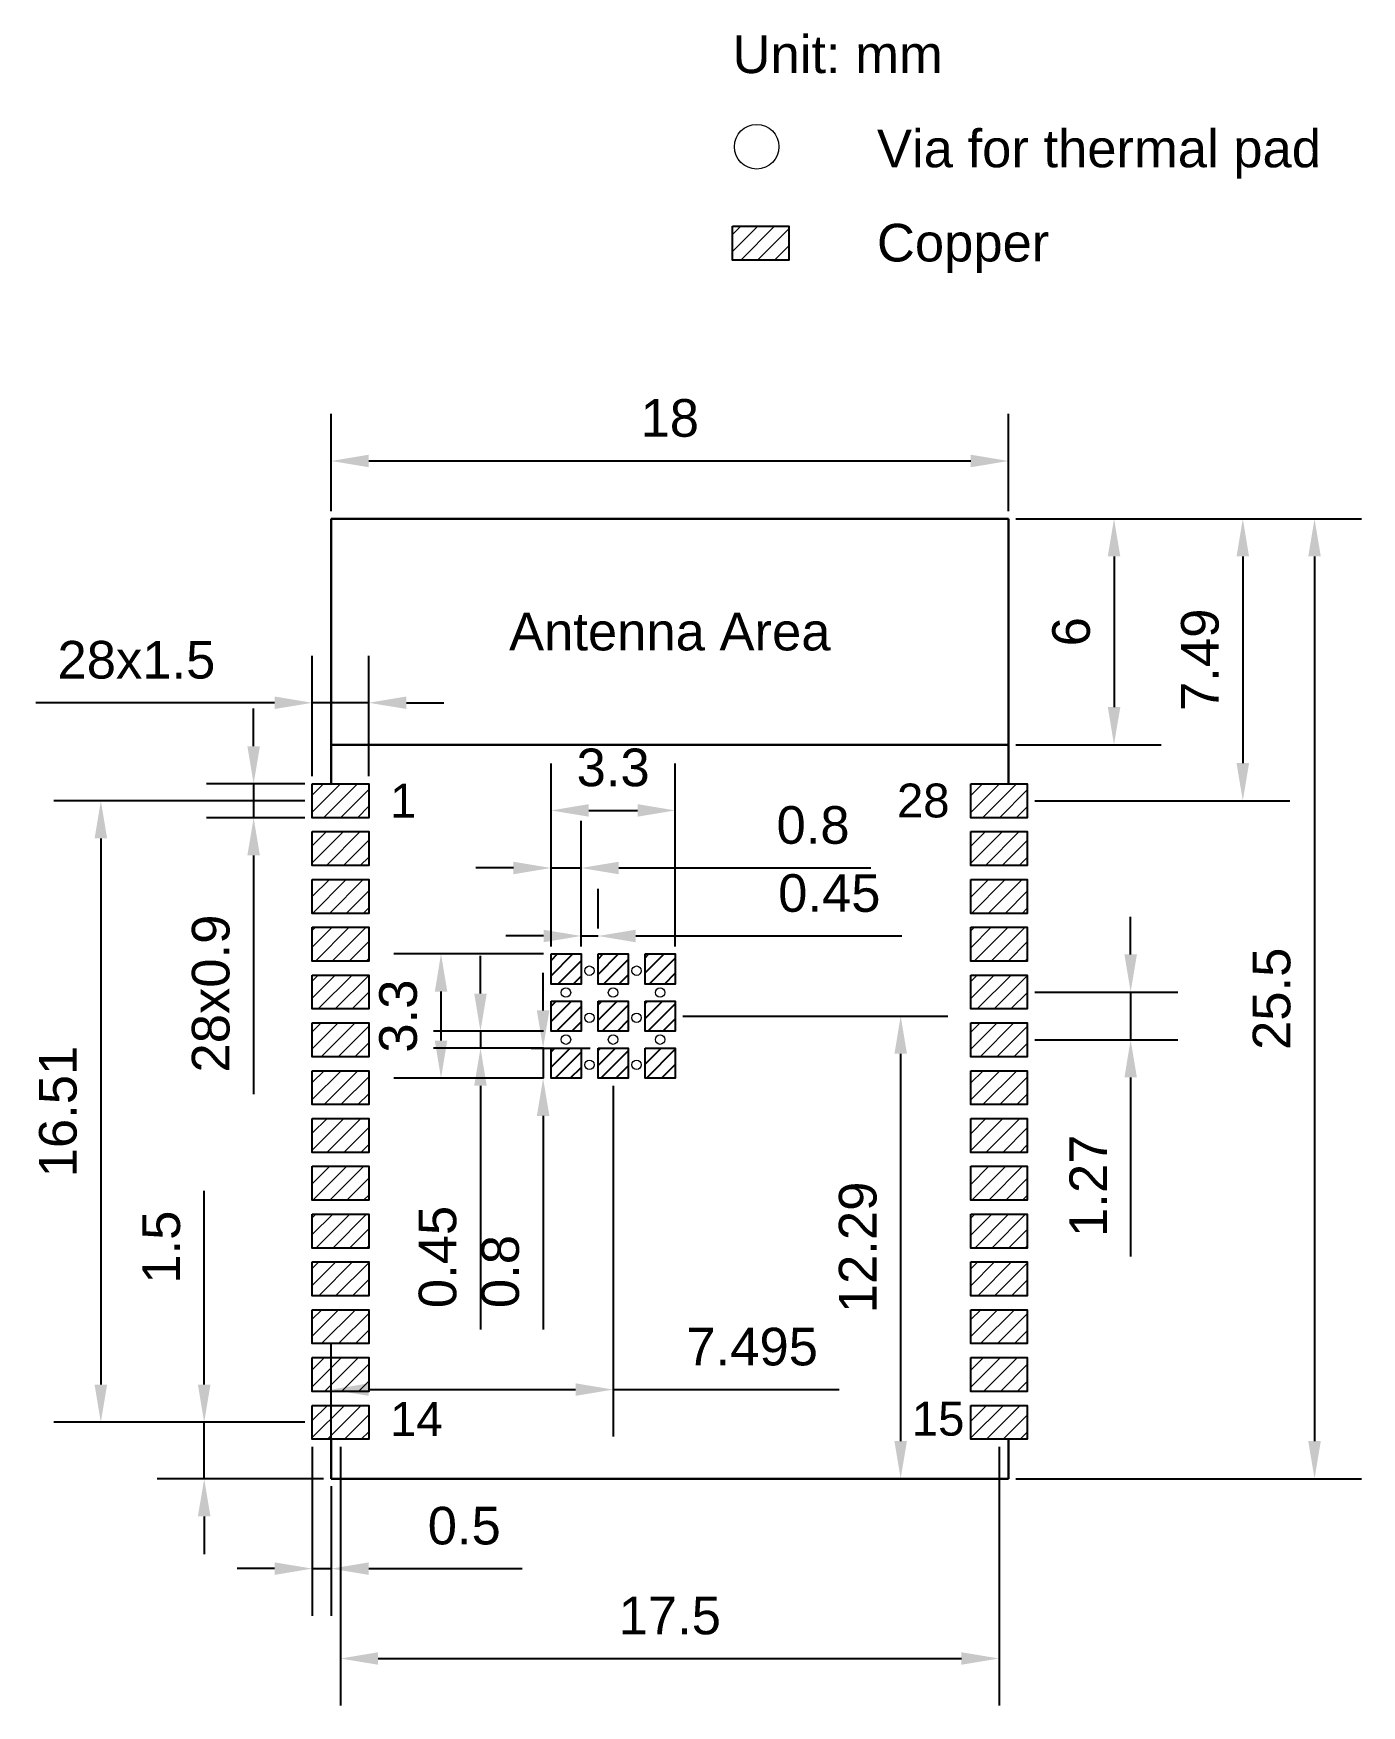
# Model space of a CAD drawing. Header units: millimetres. Extents: x 787.7 to 823, y -202 to -157.6.
import ezdxf

# ---------------------------------------------------------------- set-up
doc = ezdxf.new("R2010")
doc.units = ezdxf.units.MM
doc.layers.add('Outline', color=7, linetype='Continuous', lineweight=30)
doc.layers.add('细实线', color=7, linetype='Continuous', lineweight=15)
doc.layers.add('SOLDERMASKTOP_P', color=5, linetype='Continuous')
doc.styles.get("Standard").update_dxf_attribs({"font": 'arial.ttf'})
doc.dimstyles.new('ISO-25', dxfattribs={"dimtxt": 1, "dimasz": 1, "dimexe": 1.25, "dimexo": 0.2, "dimtad": 1, "dimzin": 1, "dimdsep": 46, "dimtxsty": 'Standard', "dimcen": 2.5, "dimadec": 0, "dimazin": 0, "dimtfac": 1, "dimtmove": 0, "dimatfit": 3, "dimfxl": 1, "dimarcsym": 0})

# ---------------------------------------------------------------- blocks, each defined once
blk = doc.blocks.new('*D811')
at = {"layer": 'Defpoints', "color": 0, "transparency": 16777216}
for p in [(813.654, -168.982), (795.654, -170.518), (813.654, -170.518)]:
    blk.add_point(p, dxfattribs=at)
at = {"layer": '细实线', "color": 0, "lineweight": -2, "transparency": 16777216}
for p, q in [((795.654, -170.318), (795.654, -167.732)), ((813.654, -170.318), (813.654, -167.732)), ((796.654, -168.982), (812.654, -168.982))]:
    blk.add_line(p, q, dxfattribs=at)
at = {"layer": '细实线', "color": 0, "transparency": 16777216}
for points in [[(796.654, -168.815), (796.654, -169.149), (795.654, -168.982)], [(812.654, -168.815), (812.654, -169.149), (813.654, -168.982)]]:
    blk.add_solid(points, dxfattribs=at)
at = {"layer": '细实线', "color": 0, "transparency": 16777216, "insert": (804.654, -167.846), "char_height": 1, "attachment_point": 5}
blk.add_mtext('18', dxfattribs=at)
blk = doc.blocks.new('*D812')
at = {"layer": 'Defpoints', "color": 0, "transparency": 16777216}
for p in [(813.654, -170.518), (813.654, -176.518), (816.46, -176.518)]:
    blk.add_point(p, dxfattribs=at)
at = {"layer": '细实线', "color": 0, "lineweight": -2, "transparency": 16777216}
for p, q in [((813.854, -170.518), (817.71, -170.518)), ((816.46, -171.518), (816.46, -175.518)), ((813.854, -176.518), (817.71, -176.518))]:
    blk.add_line(p, q, dxfattribs=at)
at = {"layer": '细实线', "color": 0, "transparency": 16777216}
for points in [[(816.294, -171.518), (816.627, -171.518), (816.46, -170.518)], [(816.294, -175.518), (816.627, -175.518), (816.46, -176.518)]]:
    blk.add_solid(points, dxfattribs=at)
at = {"layer": '细实线', "color": 0, "transparency": 16777216, "insert": (815.325, -173.518), "char_height": 1, "attachment_point": 5, "rotation": 90}
blk.add_mtext('6', dxfattribs=at)
blk = doc.blocks.new('*D813')
at = {"layer": 'Defpoints', "color": 0, "transparency": 16777216}
for p in [(813.654, -170.518), (814.154, -178.008), (819.883, -178.008)]:
    blk.add_point(p, dxfattribs=at)
at = {"layer": '细实线', "color": 0, "lineweight": -2, "transparency": 16777216}
for p, q in [((813.854, -170.518), (821.133, -170.518)), ((819.883, -171.518), (819.883, -177.008)), ((814.354, -178.008), (821.133, -178.008))]:
    blk.add_line(p, q, dxfattribs=at)
at = {"layer": '细实线', "color": 0, "transparency": 16777216}
for points in [[(819.716, -171.518), (820.049, -171.518), (819.883, -170.518)], [(819.716, -177.008), (820.049, -177.008), (819.883, -178.008)]]:
    blk.add_solid(points, dxfattribs=at)
at = {"layer": '细实线', "color": 0, "transparency": 16777216, "insert": (818.747, -174.263), "char_height": 1, "attachment_point": 5, "rotation": 90}
blk.add_mtext('7.49', dxfattribs=at)
blk = doc.blocks.new('*D814')
at = {"layer": 'Defpoints', "color": 0, "transparency": 16777216}
for p in [(814.154, -183.088), (814.154, -184.358), (816.902, -184.358)]:
    blk.add_point(p, dxfattribs=at)
at = {"layer": '细实线', "color": 0, "lineweight": -2, "transparency": 16777216}
for p, q in [((816.902, -182.088), (816.902, -181.088)), ((814.354, -183.088), (818.152, -183.088)), ((816.902, -183.088), (816.902, -184.358)), ((814.354, -184.358), (818.152, -184.358)), ((816.902, -185.358), (816.902, -190.112))]:
    blk.add_line(p, q, dxfattribs=at)
at = {"layer": '细实线', "color": 0, "transparency": 16777216}
for points in [[(816.736, -182.088), (817.069, -182.088), (816.902, -183.088)], [(816.736, -185.358), (817.069, -185.358), (816.902, -184.358)]]:
    blk.add_solid(points, dxfattribs=at)
at = {"layer": '细实线', "color": 0, "transparency": 16777216, "insert": (815.775, -188.235), "char_height": 1, "attachment_point": 5, "rotation": 90}
blk.add_mtext('1.27', dxfattribs=at)
blk = doc.blocks.new('*D815')
at = {"layer": 'Defpoints', "color": 0, "transparency": 16777216}
for p in [(813.654, -170.518), (813.654, -196.018), (821.789, -196.018)]:
    blk.add_point(p, dxfattribs=at)
at = {"layer": '细实线', "color": 0, "lineweight": -2, "transparency": 16777216}
for p, q in [((813.854, -170.518), (823.039, -170.518)), ((821.789, -171.518), (821.789, -195.018)), ((813.854, -196.018), (823.039, -196.018))]:
    blk.add_line(p, q, dxfattribs=at)
at = {"layer": '细实线', "color": 0, "transparency": 16777216}
for points in [[(821.622, -171.518), (821.955, -171.518), (821.789, -170.518)], [(821.622, -195.018), (821.955, -195.018), (821.789, -196.018)]]:
    blk.add_solid(points, dxfattribs=at)
at = {"layer": '细实线', "color": 0, "transparency": 16777216, "insert": (820.653, -183.268), "char_height": 1, "attachment_point": 5, "rotation": 90}
blk.add_mtext('25.5', dxfattribs=at)
blk = doc.blocks.new('*D816')
at = {"layer": 'Defpoints', "color": 0, "transparency": 16777216}
for p in [(795.154, -175.405), (795.154, -177.558), (796.654, -177.558)]:
    blk.add_point(p, dxfattribs=at)
at = {"layer": '细实线', "color": 0, "lineweight": -2, "transparency": 16777216}
for p, q in [((795.154, -177.358), (795.154, -174.155)), ((796.654, -177.358), (796.654, -174.155)), ((794.154, -175.405), (787.807, -175.405)), ((796.654, -175.405), (795.154, -175.405)), ((797.654, -175.405), (798.654, -175.405))]:
    blk.add_line(p, q, dxfattribs=at)
at = {"layer": '细实线', "color": 0, "transparency": 16777216}
for points in [[(794.154, -175.238), (794.154, -175.571), (795.154, -175.405)], [(797.654, -175.238), (797.654, -175.571), (796.654, -175.405)]]:
    blk.add_solid(points, dxfattribs=at)
at = {"layer": '细实线', "color": 0, "transparency": 16777216, "insert": (790.48, -174.269), "char_height": 1, "attachment_point": 5}
blk.add_mtext('28x1.5', dxfattribs=at)
blk = doc.blocks.new('*D817')
at = {"layer": 'Defpoints', "color": 0, "transparency": 16777216}
for p in [(795.154, -177.558), (793.595, -178.458), (795.154, -178.458)]:
    blk.add_point(p, dxfattribs=at)
at = {"layer": '细实线', "color": 0, "lineweight": -2, "transparency": 16777216}
for p, q in [((793.595, -176.558), (793.595, -175.558)), ((794.954, -177.558), (792.345, -177.558)), ((793.595, -177.558), (793.595, -178.458)), ((794.954, -178.458), (792.345, -178.458)), ((793.595, -179.458), (793.595, -185.801))]:
    blk.add_line(p, q, dxfattribs=at)
at = {"layer": '细实线', "color": 0, "transparency": 16777216}
for points in [[(793.429, -176.558), (793.762, -176.558), (793.595, -177.558)], [(793.429, -179.458), (793.762, -179.458), (793.595, -178.458)]]:
    blk.add_solid(points, dxfattribs=at)
at = {"layer": '细实线', "color": 0, "transparency": 16777216, "insert": (792.46, -183.129), "char_height": 1, "attachment_point": 5, "rotation": 90}
blk.add_mtext('28x0.9', dxfattribs=at)
blk = doc.blocks.new('*D818')
at = {"layer": 'Defpoints', "color": 0, "transparency": 16777216}
for p in [(795.154, -194.518), (792.281, -196.018), (795.654, -196.018)]:
    blk.add_point(p, dxfattribs=at)
at = {"layer": '细实线', "color": 0, "lineweight": -2, "transparency": 16777216}
for p, q in [((792.281, -193.518), (792.281, -188.374)), ((794.954, -194.518), (791.031, -194.518)), ((792.281, -196.018), (792.281, -194.518)), ((795.454, -196.018), (791.031, -196.018)), ((792.281, -197.018), (792.281, -198.018))]:
    blk.add_line(p, q, dxfattribs=at)
at = {"layer": '细实线', "color": 0, "transparency": 16777216}
for points in [[(792.114, -193.518), (792.448, -193.518), (792.281, -194.518)], [(792.114, -197.018), (792.448, -197.018), (792.281, -196.018)]]:
    blk.add_solid(points, dxfattribs=at)
at = {"layer": '细实线', "color": 0, "transparency": 16777216, "insert": (791.146, -189.866), "char_height": 1, "attachment_point": 5, "rotation": 90}
blk.add_mtext('1.5', dxfattribs=at)
blk = doc.blocks.new('*D819')
at = {"layer": 'Defpoints', "color": 0, "transparency": 16777216}
for p in [(795.154, -178.008), (789.535, -194.518), (795.154, -194.518)]:
    blk.add_point(p, dxfattribs=at)
at = {"layer": '细实线', "color": 0, "lineweight": -2, "transparency": 16777216}
for p, q in [((794.954, -178.008), (788.285, -178.008)), ((789.535, -179.008), (789.535, -193.518)), ((794.954, -194.518), (788.285, -194.518))]:
    blk.add_line(p, q, dxfattribs=at)
at = {"layer": '细实线', "color": 0, "transparency": 16777216}
for points in [[(789.368, -179.008), (789.702, -179.008), (789.535, -178.008)], [(789.368, -193.518), (789.702, -193.518), (789.535, -194.518)]]:
    blk.add_solid(points, dxfattribs=at)
at = {"layer": '细实线', "color": 0, "transparency": 16777216, "insert": (788.399, -186.263), "char_height": 1, "attachment_point": 5, "rotation": 90}
blk.add_mtext('16.51', dxfattribs=at)
blk = doc.blocks.new('*D820')
at = {"layer": 'Defpoints', "color": 0, "transparency": 16777216}
for p in [(795.154, -194.968), (795.654, -196.018), (795.654, -198.405)]:
    blk.add_point(p, dxfattribs=at)
at = {"layer": '细实线', "color": 0, "lineweight": -2, "transparency": 16777216}
for p, q in [((795.154, -195.168), (795.154, -199.655)), ((795.654, -196.218), (795.654, -199.655)), ((794.154, -198.405), (793.154, -198.405)), ((795.154, -198.405), (795.654, -198.405)), ((796.654, -198.405), (800.732, -198.405))]:
    blk.add_line(p, q, dxfattribs=at)
at = {"layer": '细实线', "color": 0, "transparency": 16777216}
for points in [[(794.154, -198.239), (794.154, -198.572), (795.154, -198.405)], [(796.654, -198.239), (796.654, -198.572), (795.654, -198.405)]]:
    blk.add_solid(points, dxfattribs=at)
at = {"layer": '细实线', "color": 0, "transparency": 16777216, "insert": (799.193, -197.27), "char_height": 1, "attachment_point": 5}
blk.add_mtext('0.5', dxfattribs=at)
blk = doc.blocks.new('*D821')
at = {"layer": 'Defpoints', "color": 0, "transparency": 16777216}
for p in [(795.904, -194.968), (813.404, -194.968), (813.404, -200.793)]:
    blk.add_point(p, dxfattribs=at)
at = {"layer": '细实线', "color": 0, "lineweight": -2, "transparency": 16777216}
for p, q in [((795.904, -195.168), (795.904, -202.043)), ((813.404, -195.168), (813.404, -202.043)), ((796.904, -200.793), (812.404, -200.793))]:
    blk.add_line(p, q, dxfattribs=at)
at = {"layer": '细实线', "color": 0, "transparency": 16777216}
for points in [[(796.904, -200.626), (796.904, -200.959), (795.904, -200.793)], [(812.404, -200.626), (812.404, -200.959), (813.404, -200.793)]]:
    blk.add_solid(points, dxfattribs=at)
at = {"layer": '细实线', "color": 0, "transparency": 16777216, "insert": (804.654, -199.657), "char_height": 1, "attachment_point": 5}
blk.add_mtext('17.5', dxfattribs=at)
blk = doc.blocks.new('*D822')
at = {"layer": 'Defpoints', "color": 0, "transparency": 16777216}
for p in [(802.299, -179.794), (801.499, -182.078), (802.299, -182.078)]:
    blk.add_point(p, dxfattribs=at)
at = {"layer": '细实线', "color": 0, "lineweight": -2, "transparency": 16777216}
for p, q in [((801.499, -181.878), (801.499, -178.544)), ((802.299, -181.878), (802.299, -178.544)), ((800.499, -179.794), (799.499, -179.794)), ((801.499, -179.794), (802.299, -179.794)), ((803.299, -179.794), (809.998, -179.794))]:
    blk.add_line(p, q, dxfattribs=at)
at = {"layer": '细实线', "color": 0, "transparency": 16777216}
for points in [[(800.499, -179.627), (800.499, -179.961), (801.499, -179.794)], [(803.299, -179.627), (803.299, -179.961), (802.299, -179.794)]]:
    blk.add_solid(points, dxfattribs=at)
at = {"layer": '细实线', "color": 0, "transparency": 16777216, "insert": (808.462, -178.658), "char_height": 1, "attachment_point": 5}
blk.add_mtext('0.8', dxfattribs=at)
blk = doc.blocks.new('*D808')
at = {"layer": 'Defpoints', "color": 0, "transparency": 16777216}
for p in [(802.749, -181.6), (802.749, -181.6), (802.299, -182.078)]:
    blk.add_point(p, dxfattribs=at)
at = {"layer": '细实线', "color": 0, "lineweight": -2, "transparency": 16777216}
for p, q in [((802.299, -181.878), (802.299, -180.35)), ((802.749, -181.4), (802.749, -180.35)), ((801.299, -181.6), (800.299, -181.6)), ((802.299, -181.6), (802.749, -181.6)), ((803.749, -181.6), (810.821, -181.6))]:
    blk.add_line(p, q, dxfattribs=at)
at = {"layer": '细实线', "color": 0, "transparency": 16777216}
for points in [[(801.299, -181.434), (801.299, -181.767), (802.299, -181.6)], [(803.749, -181.434), (803.749, -181.767), (802.749, -181.6)]]:
    blk.add_solid(points, dxfattribs=at)
at = {"layer": '细实线', "color": 0, "transparency": 16777216, "insert": (808.894, -180.465), "char_height": 1, "attachment_point": 5}
blk.add_mtext('0.45', dxfattribs=at)
blk = doc.blocks.new('*D823')
at = {"layer": 'Defpoints', "color": 0, "transparency": 16777216}
for p in [(804.799, -178.265), (801.499, -182.078), (804.799, -182.078)]:
    blk.add_point(p, dxfattribs=at)
at = {"layer": '细实线', "color": 0, "lineweight": -2, "transparency": 16777216}
for p, q in [((801.499, -181.878), (801.499, -177.015)), ((804.799, -181.878), (804.799, -177.015)), ((802.499, -178.265), (803.799, -178.265))]:
    blk.add_line(p, q, dxfattribs=at)
at = {"layer": '细实线', "color": 0, "transparency": 16777216}
for points in [[(802.499, -178.098), (802.499, -178.431), (801.499, -178.265)], [(803.799, -178.098), (803.799, -178.431), (804.799, -178.265)]]:
    blk.add_solid(points, dxfattribs=at)
at = {"layer": '细实线', "color": 0, "transparency": 16777216, "insert": (803.149, -177.129), "char_height": 1, "attachment_point": 5}
blk.add_mtext('3.3', dxfattribs=at)
blk = doc.blocks.new('*D809')
at = {"layer": 'Defpoints', "color": 0, "transparency": 16777216}
for p in [(800.774, -184.578), (801.288, -184.578), (801.288, -185.378)]:
    blk.add_point(p, dxfattribs=at)
at = {"layer": '细实线', "color": 0, "lineweight": -2, "transparency": 16777216}
for p, q in [((801.288, -183.578), (801.288, -182.578)), ((800.974, -184.578), (802.538, -184.578)), ((801.288, -184.578), (801.288, -185.378)), ((801.088, -185.378), (800.038, -185.378)), ((801.288, -186.378), (801.288, -192.051))]:
    blk.add_line(p, q, dxfattribs=at)
at = {"layer": '细实线', "color": 0, "transparency": 16777216}
for points in [[(801.122, -183.578), (801.455, -183.578), (801.288, -184.578)], [(801.122, -186.378), (801.455, -186.378), (801.288, -185.378)]]:
    blk.add_solid(points, dxfattribs=at)
at = {"layer": '细实线', "color": 0, "transparency": 16777216, "insert": (800.153, -190.514), "char_height": 1, "attachment_point": 5, "rotation": 90}
blk.add_mtext('0.8', dxfattribs=at)
blk = doc.blocks.new('*D824')
at = {"layer": 'Defpoints', "color": 0, "transparency": 16777216}
for p in [(799.624, -184.128), (801.499, -184.128), (801.499, -184.578)]:
    blk.add_point(p, dxfattribs=at)
at = {"layer": '细实线', "color": 0, "lineweight": -2, "transparency": 16777216}
for p, q in [((799.624, -183.128), (799.624, -182.128)), ((801.299, -184.128), (798.374, -184.128)), ((799.624, -184.128), (799.624, -184.578)), ((801.299, -184.578), (798.374, -184.578)), ((799.624, -185.578), (799.624, -192.054))]:
    blk.add_line(p, q, dxfattribs=at)
at = {"layer": '细实线', "color": 0, "transparency": 16777216}
for points in [[(799.457, -183.128), (799.79, -183.128), (799.624, -184.128)], [(799.457, -185.578), (799.79, -185.578), (799.624, -184.578)]]:
    blk.add_solid(points, dxfattribs=at)
at = {"layer": '细实线', "color": 0, "transparency": 16777216, "insert": (798.488, -190.127), "char_height": 1, "attachment_point": 5, "rotation": 90}
blk.add_mtext('0.45', dxfattribs=at)
blk = doc.blocks.new('*D810')
at = {"layer": 'Defpoints', "color": 0, "transparency": 16777216}
for p in [(798.575, -182.078), (801.499, -182.078), (801.499, -185.378)]:
    blk.add_point(p, dxfattribs=at)
at = {"layer": '细实线', "color": 0, "lineweight": -2, "transparency": 16777216}
for p, q in [((801.299, -182.078), (797.325, -182.078)), ((798.575, -184.378), (798.575, -183.078)), ((801.299, -185.378), (797.325, -185.378))]:
    blk.add_line(p, q, dxfattribs=at)
at = {"layer": '细实线', "color": 0, "transparency": 16777216}
for points in [[(798.409, -183.078), (798.742, -183.078), (798.575, -182.078)], [(798.409, -184.378), (798.742, -184.378), (798.575, -185.378)]]:
    blk.add_solid(points, dxfattribs=at)
at = {"layer": '细实线', "color": 0, "transparency": 16777216, "insert": (797.44, -183.728), "char_height": 1, "attachment_point": 5, "rotation": 90}
blk.add_mtext('3.3', dxfattribs=at)
blk = doc.blocks.new('*D825')
at = {"layer": 'Defpoints', "color": 0, "transparency": 16777216}
for p in [(804.799, -183.728), (810.79, -196.018), (813.654, -196.018)]:
    blk.add_point(p, dxfattribs=at)
at = {"layer": '细实线', "color": 0, "lineweight": -2, "transparency": 16777216}
for p, q in [((804.999, -183.728), (812.04, -183.728)), ((810.79, -184.728), (810.79, -195.018)), ((813.454, -196.018), (809.54, -196.018))]:
    blk.add_line(p, q, dxfattribs=at)
at = {"layer": '细实线', "color": 0, "transparency": 16777216}
for points in [[(810.624, -184.728), (810.957, -184.728), (810.79, -183.728)], [(810.624, -195.018), (810.957, -195.018), (810.79, -196.018)]]:
    blk.add_solid(points, dxfattribs=at)
at = {"layer": '细实线', "color": 0, "transparency": 16777216, "insert": (809.655, -189.873), "char_height": 1, "attachment_point": 5, "rotation": 90}
blk.add_mtext('12.29', dxfattribs=at)
blk = doc.blocks.new('*D826')
at = {"layer": 'Defpoints', "color": 0, "transparency": 16777216}
for p in [(803.149, -185.378), (803.149, -193.649), (795.654, -196.018)]:
    blk.add_point(p, dxfattribs=at)
at = {"layer": '细实线', "color": 0, "lineweight": -2, "transparency": 16777216}
for p, q in [((803.149, -185.578), (803.149, -194.899)), ((795.654, -195.818), (795.654, -192.399)), ((796.654, -193.649), (802.149, -193.649)), ((803.149, -193.649), (809.156, -193.649))]:
    blk.add_line(p, q, dxfattribs=at)
at = {"layer": '细实线', "color": 0, "transparency": 16777216}
for points in [[(796.654, -193.483), (796.654, -193.816), (795.654, -193.649)], [(802.149, -193.483), (802.149, -193.816), (803.149, -193.649)]]:
    blk.add_solid(points, dxfattribs=at)
at = {"layer": '细实线', "color": 0, "transparency": 16777216, "insert": (806.844, -192.514), "char_height": 1, "attachment_point": 5}
blk.add_mtext('7.495', dxfattribs=at)

msp = doc.modelspace()

# ---------------------------------------------------------------- hatches: boundary and pattern name
at = {"layer": 'SOLDERMASKTOP_P'}
h = msp.add_hatch(dxfattribs=at)
h.set_pattern_fill('ANSI31', color=5, scale=0.09)
h.set_pattern_definition([(45, (482.7006, -227.064), (-0.20205576, 0.20205576), [])])
h.paths.add_polyline_path([(801.4992, -182.0784), (801.4992, -182.8784), (802.2992, -182.8784), (802.2992, -182.0784)])
h.paths.add_polyline_path([(802.7492, -182.8784), (803.5492, -182.8784), (803.5492, -182.0784), (802.7492, -182.0784)])
h.paths.add_polyline_path([(803.9992, -182.8784), (804.7992, -182.8784), (804.7992, -182.0784), (803.9992, -182.0784)])
h.paths.add_polyline_path([(802.2992, -183.3284), (801.4992, -183.3284), (801.4992, -184.1284), (802.2992, -184.1284)])
h.paths.add_polyline_path([(802.7492, -184.1284), (803.5492, -184.1284), (803.5492, -183.3284), (802.7492, -183.3284)])
h.paths.add_polyline_path([(803.9992, -184.1284), (804.7992, -184.1284), (804.7992, -183.3284), (803.9992, -183.3284)])
h.paths.add_polyline_path([(802.2992, -184.5784), (801.4992, -184.5784), (801.4992, -185.3784), (802.2992, -185.3784)])
h.paths.add_polyline_path([(802.7492, -185.3784), (803.5492, -185.3784), (803.5492, -184.5784), (802.7492, -184.5784)])
h.paths.add_polyline_path([(803.9992, -185.3784), (804.7992, -185.3784), (804.7992, -184.5784), (803.9992, -184.5784)])
at = {"layer": '细实线'}
h = msp.add_hatch(dxfattribs=at)
h.set_pattern_fill('ANSI31', color=5, scale=0.1)
h.set_pattern_definition([(45, (-10.61935, -179.31897), (-0.2245064, 0.2245064), [])])
h.paths.add_polyline_path([(807.8217, -162.7469), (806.3217, -162.7469), (806.3217, -163.6469), (807.8217, -163.6469)])

# ---------------------------------------------------------------- linework, layer by layer
at = {"layer": 'Outline'}
for p, q in [((795.6542, -177.5575), (795.6542, -170.5184)), ((795.6542, -170.5184), (813.6541, -170.5184)), ((813.6541, -170.5184), (813.6541, -177.5575)), ((795.6542, -176.5184), (813.6541, -176.5184)), ((795.6542, -194.9675), (795.6542, -196.0184)), ((813.6542, -194.9684), (813.6542, -196.0184)), ((795.6542, -196.0184), (813.6542, -196.0184))]:
    msp.add_line(p, q, dxfattribs=at)
at = {"layer": 'SOLDERMASKTOP_P'}
for points in [[(806.3217, -162.7469), (807.8217, -162.7469), (807.8217, -163.6469), (806.3217, -163.6469)], [(795.1542, -177.5584), (796.6542, -177.5584), (796.6542, -178.4584), (795.1542, -178.4584)], [(812.6542, -177.5584), (814.1542, -177.5584), (814.1542, -178.4584), (812.6542, -178.4584)], [(795.1542, -178.8284), (796.6542, -178.8284), (796.6542, -179.7284), (795.1542, -179.7284)], [(812.6542, -178.8284), (814.1542, -178.8284), (814.1542, -179.7284), (812.6542, -179.7284)], [(795.1542, -180.0984), (796.6542, -180.0984), (796.6542, -180.9984), (795.1542, -180.9984)], [(812.6542, -180.0984), (814.1542, -180.0984), (814.1542, -180.9984), (812.6542, -180.9984)], [(795.1542, -181.3684), (796.6542, -181.3684), (796.6542, -182.2684), (795.1542, -182.2684)], [(812.6542, -181.3684), (814.1542, -181.3684), (814.1542, -182.2684), (812.6542, -182.2684)], [(795.1542, -182.6384), (796.6542, -182.6384), (796.6542, -183.5384), (795.1542, -183.5384)], [(812.6542, -182.6384), (814.1542, -182.6384), (814.1542, -183.5384), (812.6542, -183.5384)], [(795.1542, -183.9084), (796.6542, -183.9084), (796.6542, -184.8084), (795.1542, -184.8084)], [(812.6542, -183.9084), (814.1542, -183.9084), (814.1542, -184.8084), (812.6542, -184.8084)], [(795.1542, -185.1784), (796.6542, -185.1784), (796.6542, -186.0784), (795.1542, -186.0784)], [(812.6542, -185.1784), (814.1542, -185.1784), (814.1542, -186.0784), (812.6542, -186.0784)], [(795.1542, -186.4484), (796.6542, -186.4484), (796.6542, -187.3484), (795.1542, -187.3484)], [(812.6542, -186.4484), (814.1542, -186.4484), (814.1542, -187.3484), (812.6542, -187.3484)], [(795.1542, -187.7184), (796.6542, -187.7184), (796.6542, -188.6184), (795.1542, -188.6184)], [(812.6542, -187.7184), (814.1542, -187.7184), (814.1542, -188.6184), (812.6542, -188.6184)], [(795.1542, -188.9884), (796.6542, -188.9884), (796.6542, -189.8884), (795.1542, -189.8884)], [(812.6542, -188.9884), (814.1542, -188.9884), (814.1542, -189.8884), (812.6542, -189.8884)], [(795.1542, -190.2584), (796.6542, -190.2584), (796.6542, -191.1584), (795.1542, -191.1584)], [(812.6542, -190.2584), (814.1542, -190.2584), (814.1542, -191.1584), (812.6542, -191.1584)], [(795.1542, -191.5284), (796.6542, -191.5284), (796.6542, -192.4284), (795.1542, -192.4284)], [(812.6542, -191.5284), (814.1542, -191.5284), (814.1542, -192.4284), (812.6542, -192.4284)], [(795.1542, -192.7984), (796.6542, -192.7984), (796.6542, -193.6984), (795.1542, -193.6984)], [(812.6542, -192.7984), (814.1542, -192.7984), (814.1542, -193.6984), (812.6542, -193.6984)], [(795.1542, -194.0684), (796.6542, -194.0684), (796.6542, -194.9684), (795.1542, -194.9684)], [(812.6542, -194.0684), (814.1542, -194.0684), (814.1542, -194.9684), (812.6542, -194.9684)]]:
    msp.add_lwpolyline(points, close=True, dxfattribs=at)
at = {"layer": 'SOLDERMASKTOP_P', "color": 5, "ltscale": 0.03}
for points in [[(801.4992, -182.0784), (802.2992, -182.0784), (802.2992, -182.8784), (801.4992, -182.8784)], [(803.9992, -182.0784), (804.7992, -182.0784), (804.7992, -182.8784), (803.9992, -182.8784)], [(801.4992, -183.3284), (802.2992, -183.3284), (802.2992, -184.1284), (801.4992, -184.1284)], [(802.7492, -183.3284), (803.5492, -183.3284), (803.5492, -184.1284), (802.7492, -184.1284)], [(803.9992, -183.3284), (804.7992, -183.3284), (804.7992, -184.1284), (803.9992, -184.1284)], [(801.4992, -184.5784), (802.2992, -184.5784), (802.2992, -185.3784), (801.4992, -185.3784)], [(802.7492, -184.5784), (803.5492, -184.5784), (803.5492, -185.3784), (802.7492, -185.3784)], [(803.9992, -184.5784), (804.7992, -184.5784), (804.7992, -185.3784), (803.9992, -185.3784)]]:
    msp.add_lwpolyline(points, close=True, dxfattribs=at)
at = {"layer": 'SOLDERMASKTOP_P', "color": 5, "lineweight": -3}
msp.add_lwpolyline([(802.7492, -182.0784), (803.5492, -182.0784), (803.5492, -182.8784), (802.7492, -182.8784)], close=True, dxfattribs=at)
at = {"layer": '细实线', "color": 5, "linetype": 'Continuous'}
for p, q in [((795.1542, -177.8595), (795.4553, -177.5584)), ((795.1542, -178.3085), (795.9043, -177.5584)), ((795.4533, -178.4584), (796.3533, -177.5584)), ((812.6542, -177.871), (812.9668, -177.5584)), ((812.6542, -178.32), (813.4158, -177.5584)), ((812.9648, -178.4584), (813.8648, -177.5584)), ((795.9023, -178.4584), (796.6542, -177.7066)), ((813.4138, -178.4584), (814.1542, -177.7181)), ((796.3513, -178.4584), (796.6542, -178.1556)), ((813.8628, -178.4584), (814.1542, -178.1671)), ((795.1542, -179.2066), (795.5323, -178.8284)), ((795.1542, -179.6556), (795.9813, -178.8284)), ((795.5303, -179.7284), (796.4303, -178.8284)), ((812.6542, -179.2181), (813.0438, -178.8284)), ((812.6542, -179.6671), (813.4928, -178.8284)), ((813.0418, -179.7284), (813.9418, -178.8284)), ((795.9794, -179.7284), (796.6542, -179.0536)), ((813.4909, -179.7284), (814.1542, -179.0651)), ((796.4284, -179.7284), (796.6542, -179.5026)), ((813.9399, -179.7284), (814.1542, -179.5141)), ((795.1542, -180.1046), (795.1603, -180.0984)), ((795.1542, -180.5536), (795.6094, -180.0984)), ((795.1584, -180.9984), (796.0584, -180.0984)), ((795.6074, -180.9984), (796.5074, -180.0984)), ((812.6542, -180.1161), (812.6718, -180.0984)), ((812.6542, -180.5651), (813.1209, -180.0984)), ((812.6699, -180.9984), (813.5699, -180.0984)), ((813.1189, -180.9984), (814.0189, -180.0984)), ((796.0564, -180.9984), (796.6542, -180.4006)), ((813.5679, -180.9984), (814.1542, -180.4121)), ((796.5054, -180.9984), (796.6542, -180.8497)), ((814.0169, -180.9984), (814.1542, -180.8612)), ((795.1542, -181.4516), (795.2374, -181.3684)), ((795.1542, -181.9006), (795.6864, -181.3684)), ((795.2354, -182.2684), (796.1354, -181.3684)), ((795.6844, -182.2684), (796.5844, -181.3684)), ((812.6542, -181.4631), (812.7489, -181.3684)), ((812.6542, -181.9121), (813.1979, -181.3684)), ((812.7469, -182.2684), (813.6469, -181.3684)), ((813.1959, -182.2684), (814.0959, -181.3684)), ((796.1334, -182.2684), (796.6542, -181.7477)), ((813.6449, -182.2684), (814.1542, -181.7592)), ((796.5824, -182.2684), (796.6542, -182.1967)), ((814.0939, -182.2684), (814.1542, -182.2082)), ((795.1542, -182.7987), (795.3144, -182.6384)), ((795.1542, -183.2477), (795.7634, -182.6384)), ((795.3124, -183.5384), (796.2124, -182.6384)), ((795.7615, -183.5384), (796.6542, -182.6457)), ((812.6542, -182.8102), (812.8259, -182.6384)), ((812.6542, -183.2592), (813.2749, -182.6384)), ((812.8239, -183.5384), (813.7239, -182.6384)), ((813.273, -183.5384), (814.1542, -182.6572)), ((796.2105, -183.5384), (796.6542, -183.0947)), ((813.722, -183.5384), (814.1542, -183.1062)), ((795.1542, -184.1457), (795.3915, -183.9084)), ((795.1542, -184.5947), (795.8405, -183.9084)), ((795.3895, -184.8084), (796.2895, -183.9084)), ((795.8385, -184.8084), (796.6542, -183.9927)), ((812.6542, -184.1572), (812.903, -183.9084)), ((812.6542, -184.6062), (813.352, -183.9084)), ((812.901, -184.8084), (813.801, -183.9084)), ((813.35, -184.8084), (814.1542, -184.0042)), ((796.2875, -184.8084), (796.6542, -184.4418)), ((813.799, -184.8084), (814.1542, -184.4533)), ((795.1542, -185.4927), (795.4685, -185.1784)), ((795.1542, -185.9418), (795.9175, -185.1784)), ((795.4665, -186.0784), (796.3665, -185.1784)), ((812.6542, -185.5042), (812.98, -185.1784)), ((812.6542, -185.9533), (813.429, -185.1784)), ((812.978, -186.0784), (813.878, -185.1784)), ((795.9155, -186.0784), (796.6542, -185.3398)), ((813.427, -186.0784), (814.1542, -185.3513)), ((796.3645, -186.0784), (796.6542, -185.7888)), ((813.876, -186.0784), (814.1542, -185.8003)), ((795.1542, -186.8398), (795.5455, -186.4484)), ((795.1542, -187.2888), (795.9945, -186.4484)), ((795.5436, -187.3484), (796.4436, -186.4484)), ((812.6542, -186.8513), (813.057, -186.4484)), ((812.6542, -187.3003), (813.506, -186.4484)), ((813.0551, -187.3484), (813.9551, -186.4484)), ((795.9926, -187.3484), (796.6542, -186.6868)), ((813.5041, -187.3484), (814.1542, -186.6983)), ((796.4416, -187.3484), (796.6542, -187.1358)), ((813.9531, -187.3484), (814.1542, -187.1473)), ((795.1542, -187.7378), (795.1736, -187.7184)), ((795.1542, -188.1868), (795.6226, -187.7184)), ((795.1716, -188.6184), (796.0716, -187.7184)), ((795.6206, -188.6184), (796.5206, -187.7184)), ((812.6542, -187.7493), (812.6851, -187.7184)), ((812.6542, -188.1983), (813.1341, -187.7184)), ((812.6831, -188.6184), (813.5831, -187.7184)), ((813.1321, -188.6184), (814.0321, -187.7184)), ((796.0696, -188.6184), (796.6542, -188.0339)), ((813.5811, -188.6184), (814.1542, -188.0454)), ((796.5186, -188.6184), (796.6542, -188.4829)), ((814.0301, -188.6184), (814.1542, -188.4944)), ((795.1542, -189.0848), (795.2506, -188.9884)), ((795.1542, -189.5339), (795.6996, -188.9884)), ((795.2486, -189.8884), (796.1486, -188.9884)), ((795.6976, -189.8884), (796.5976, -188.9884)), ((812.6542, -189.0963), (812.7621, -188.9884)), ((812.6542, -189.5454), (813.2111, -188.9884)), ((812.7601, -189.8884), (813.6601, -188.9884)), ((813.2091, -189.8884), (814.1091, -188.9884)), ((796.1466, -189.8884), (796.6542, -189.3809)), ((813.6581, -189.8884), (814.1542, -189.3924)), ((796.5957, -189.8884), (796.6542, -189.8299)), ((814.1072, -189.8884), (814.1542, -189.8414)), ((795.1542, -190.4319), (795.3276, -190.2584)), ((795.1542, -190.8809), (795.7766, -190.2584)), ((795.3257, -191.1584), (796.2257, -190.2584)), ((795.7747, -191.1584), (796.6542, -190.2789)), ((812.6542, -190.4434), (812.8391, -190.2584)), ((812.6542, -190.8924), (813.2881, -190.2584)), ((812.8372, -191.1584), (813.7372, -190.2584)), ((813.2862, -191.1584), (814.1542, -190.2904)), ((796.2237, -191.1584), (796.6542, -190.7279)), ((813.7352, -191.1584), (814.1542, -190.7394)), ((795.1542, -191.7789), (795.4047, -191.5284)), ((795.1542, -192.2279), (795.8537, -191.5284)), ((795.4027, -192.4284), (796.3027, -191.5284)), ((795.8517, -192.4284), (796.6542, -191.626)), ((812.6542, -191.7904), (812.9162, -191.5284)), ((812.6542, -192.2394), (813.3652, -191.5284)), ((812.9142, -192.4284), (813.8142, -191.5284)), ((813.3632, -192.4284), (814.1542, -191.6375)), ((796.3007, -192.4284), (796.6542, -192.075)), ((813.8122, -192.4284), (814.1542, -192.0865)), ((795.1542, -193.126), (795.4817, -192.7984)), ((795.1542, -193.575), (795.9307, -192.7984)), ((795.4797, -193.6984), (796.3797, -192.7984)), ((795.9288, -193.6984), (796.6542, -192.973)), ((812.6542, -193.1375), (812.9932, -192.7984)), ((812.6542, -193.5865), (813.4422, -192.7984)), ((812.9912, -193.6984), (813.8912, -192.7984)), ((813.4402, -193.6984), (814.1542, -192.9845)), ((796.3778, -193.6984), (796.6542, -193.422)), ((813.8893, -193.6984), (814.1542, -193.4335)), ((795.1542, -194.473), (795.5588, -194.0684)), ((795.1542, -194.922), (796.0078, -194.0684)), ((795.5568, -194.9684), (796.4568, -194.0684)), ((812.6542, -194.4845), (813.0702, -194.0684)), ((812.6542, -194.9335), (813.5193, -194.0684)), ((813.0683, -194.9684), (813.9683, -194.0684)), ((796.0058, -194.9684), (796.6542, -194.32)), ((813.5173, -194.9684), (814.1542, -194.3315)), ((796.4548, -194.9684), (796.6542, -194.769)), ((813.9663, -194.9684), (814.1542, -194.7805))]:
    msp.add_line(p, q, dxfattribs=at)
at = {"layer": '细实线', "color": 1}
for centre, radius in [((806.9636, -160.635), 0.5925), ((802.5207, -182.5213), 0.125), ((803.7707, -182.5213), 0.125), ((801.8957, -183.1032), 0.125), ((803.1457, -183.1032), 0.125), ((804.3957, -183.1032), 0.125), ((802.5207, -183.7713), 0.125), ((803.7707, -183.7713), 0.125), ((801.8957, -184.3532), 0.125), ((803.1457, -184.3532), 0.125), ((804.3957, -184.3532), 0.125), ((802.5207, -185.0213), 0.125), ((803.7707, -185.0213), 0.125)]:
    msp.add_circle(centre, radius, dxfattribs=at)

# ---------------------------------------------------------------- texts
at = {"layer": '细实线'}
for s, width, insert, char_height, attachment_point in [('Unit: mm', 17.860943, (806.3217, -157.6785), 1, 1), ('Via for thermal pad', 22.610628, (810.1596, -160.1809), 1, 1), ('Copper', 17.860943, (810.1596, -162.6829), 1, 1), ('Antenna Area', 17.860943, (804.6542, -173.5207), 1, 5), ('{\\C6;1}', 2.733373, (797.2192, -178.0075), 0.9, 4), ('{\\C6;28}', 2.733373, (812.0892, -178.0075), 0.9, 6), ('{\\C6;14}', 2.733373, (797.2192, -194.4292), 0.9, 4), ('{\\C6;15}', 2.733373, (811.086, -194.4292), 0.9, 4)]:
    msp.add_mtext_dynamic_manual_height_columns(s, width=width, gutter_width=12.5, heights=[0], dxfattribs=dict(at, insert=insert, char_height=char_height, attachment_point=attachment_point))

# ---------------------------------------------------------------- dimensions: what is measured, and where the dimension line sits
for base, p1, p2, override, picture, middle in [((813.6541, -168.982), (795.6542, -170.5184), (813.6541, -170.5184), {"dimzin": 9}, '*D811', (804.6542, -167.8464)), ((795.1542, -175.4046), (796.6542, -177.5584), (795.1542, -177.5584), {"dimzin": 9, "dimpost": '28x<>'}, '*D816', (790.4804, -174.269)), ((804.7992, -178.2646), (801.4992, -182.0784), (804.7992, -182.0784), {"dimzin": 9}, '*D823', (803.1492, -177.1287)), ((795.6542, -198.4053), (795.1542, -194.9684), (795.6542, -196.0184), {"dimzin": 9}, '*D820', (799.1932, -197.2697)), ((813.4042, -200.7925), (795.9042, -194.9684), (813.4042, -194.9684), {"dimzin": 9}, '*D821', (804.6542, -199.6569))]:
    dim = msp.add_linear_dim(base=base, p1=p1, p2=p2, dimstyle='ISO-25', override=override, dxfattribs=at)
    dim.commit()
    dim.dimension.update_dxf_attribs({"geometry": picture, "text_midpoint": middle})
for base, p1, p2, override, picture, middle in [((816.4603, -176.5184), (813.6541, -170.5184), (813.6541, -176.5184), {"dimzin": 9}, '*D812', (815.3247, -173.5184)), ((821.7887, -196.0184), (813.6541, -170.5184), (813.6542, -196.0184), {"dimzin": 9}, '*D815', (820.6532, -183.2684)), ((793.5954, -178.4584), (795.1542, -177.5584), (795.1542, -178.4584), {"dimzin": 9, "dimpost": '28x<>'}, '*D817', (792.4599, -183.1295))]:
    dim = msp.add_linear_dim(base=base, p1=p1, p2=p2, angle=90, dimstyle='ISO-25', override=override, dxfattribs=at)
    dim.commit()
    dim.dimension.update_dxf_attribs({"geometry": picture, "text_midpoint": middle})
for base, p1, p2, picture, middle in [((819.8827, -178.0084), (813.6541, -170.5184), (814.1542, -178.0084), '*D813', (818.7471, -174.2634)), ((789.5349, -194.5184), (795.1542, -178.0084), (795.1542, -194.5184), '*D819', (788.3993, -186.2634)), ((816.9023, -184.3584), (814.1542, -183.0884), (814.1542, -184.3584), '*D814', (815.7752, -188.2351)), ((810.7904, -196.0184), (804.7992, -183.7284), (813.6542, -196.0184), '*D825', (809.6548, -189.8734))]:
    dim = msp.add_linear_dim(base=base, p1=p1, p2=p2, angle=90, dimstyle='ISO-25', dxfattribs=at)
    dim.commit()
    dim.dimension.update_dxf_attribs({"geometry": picture, "text_midpoint": middle})
for base, p1, p2, override, picture, middle in [((802.2992, -179.7941), (801.4992, -182.0784), (802.2992, -182.0784), {"dimzin": 9}, '*D822', (808.4618, -179.7941)), ((803.1492, -193.6494), (795.6542, -196.0184), (803.1492, -185.3784), {"dimdec": 3}, '*D826', (806.8441, -193.6494))]:
    dim = msp.add_linear_dim(base=base, p1=p1, p2=p2, dimstyle='ISO-25', override=override, dxfattribs=at)
    dim.commit()
    dim.dimension.update_dxf_attribs({"geometry": picture, "text_midpoint": middle, "dimtype": 160})
dim = msp.add_linear_dim(base=(802.7492, -181.6004), p1=(802.2992, -182.0784), p2=(802.7492, -181.6004), dimstyle='ISO-25', dxfattribs=at)
dim.commit()
dim.dimension.update_dxf_attribs({"geometry": '*D808', "text_midpoint": (808.8937, -181.6004), "dimtype": 160})
for base, p1, p2, picture, middle in [((798.5754, -182.0784), (801.4992, -185.3784), (801.4992, -182.0784), '*D810', (798.5754, -183.7284)), ((801.2884, -184.5784), (801.2884, -185.3784), (800.7742, -184.5784), '*D809', (801.2884, -190.5143)), ((792.2811, -196.0184), (795.1542, -194.5184), (795.6542, -196.0184), '*D818', (792.2811, -189.8665))]:
    dim = msp.add_linear_dim(base=base, p1=p1, p2=p2, angle=90, dimstyle='ISO-25', override={"dimzin": 9}, dxfattribs=at)
    dim.commit()
    dim.dimension.update_dxf_attribs({"geometry": picture, "text_midpoint": middle, "dimtype": 160})
dim = msp.add_linear_dim(base=(799.6237, -184.1284), p1=(801.4992, -184.5784), p2=(801.4992, -184.1284), angle=90, dimstyle='ISO-25', dxfattribs=at)
dim.commit()
dim.dimension.update_dxf_attribs({"geometry": '*D824', "text_midpoint": (799.6237, -190.127), "dimtype": 160})

doc.saveas('drawing.dxf')
